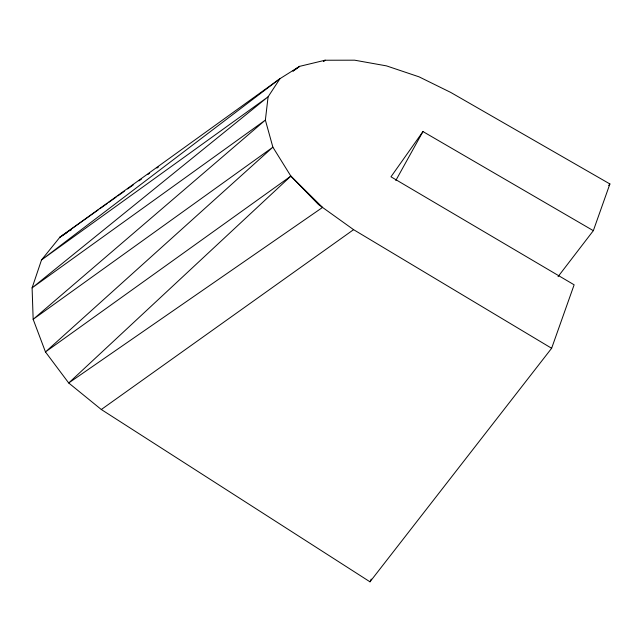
<?xml version="1.0" encoding="UTF-8"?>
<svg xmlns="http://www.w3.org/2000/svg" width="642" height="642" viewBox="0 0 642 642"><rect width="100%" height="100%" fill="white"/><g stroke="black" fill="none" stroke-linecap="round" stroke-linejoin="round"><path stroke-width="0.96" d="M593.336 230.671L609.9 183.957L450.668 92.392L419.033 76.831L386.5 65.885L354.625 60.188L325.077 60.236L299.597 66.359L280.016 78.645L59.883 237.227L41.513 259.954L32.1 287.881L33.159 319.315L45.47 351.944L68.71 382.985L101.308 409.508L369.985 581.812L551.63 348.277L574.133 284.807L390.97 176.799L422.966 131.554L593.336 230.671L558.058 276.63M369.985 581.812L371.22 579.076M395.801 180.506L422.966 131.554M608.672 185.53L609.9 183.957M290.866 176.109L68.71 382.985L322.557 207.43L290.866 176.109L272.882 147.179L265.371 120.102L268.091 96.806L280.016 78.645L41.513 259.954L268.091 96.806L32.1 287.881L265.371 120.102L33.159 319.315L272.882 147.179L45.47 351.944L290.866 176.109L318.448 204.485L353.582 229.659L551.63 348.277M98.202 209.91L59.883 237.227L67.249 232.436M99.831 208.746L107.174 203.514M108.803 202.35L116.138 197.126M117.775 195.962L124.299 191.308M127.557 188.989L133.263 184.92M138.969 180.851L141.417 179.11M147.941 174.455L149.57 173.292M156.913 168.068L158.542 166.904M101.308 409.508L353.582 229.659M69.705 230.847L71.342 229.78M299.597 66.359L293.105 71.037L299.597 66.359M325.077 60.236L323.448 61.407L325.077 60.236"/></g></svg>
